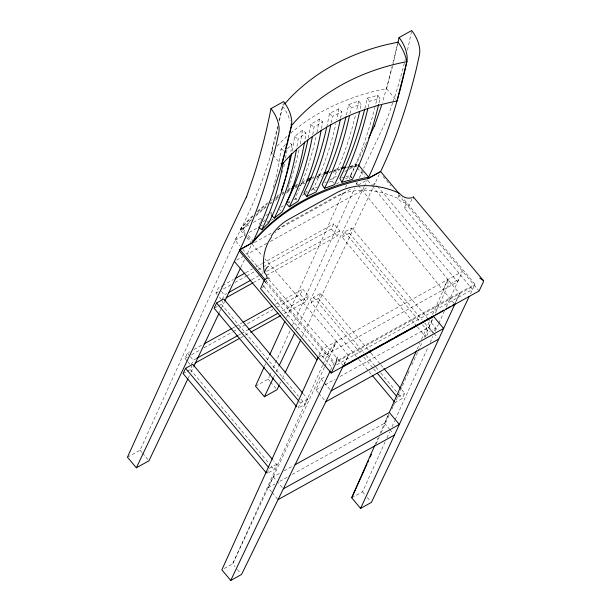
<?xml version="1.0" encoding="UTF-8"?>
<svg xmlns="http://www.w3.org/2000/svg" width="611" height="611" viewBox="0 0 611 611"><rect width="100%" height="100%" fill="white"/><g stroke="black" fill="none" stroke-linecap="round" stroke-linejoin="round"><path stroke-width="0.46" stroke-dasharray="3.06 2.29" d="M279.517 120.482L283.221 103.442M398.044 42.144L392.804 65.415M272.407 154.178L271.185 152.719L277.684 126.263M279.036 120.787L282.618 106.192L284.314 104.321M290.683 133.175A253.267 202.799 25.4 0 1 386.61 88.671L391.995 66.775M392.888 63.124L397.593 43.969M278.081 126.752C269.367 166.536 254.191 204.326 235.136 240.245L239.902 245.92M392.575 66.316L382.402 102.732M392.682 102.869L387.389 118.213L363.644 168.308M392.995 101.968L394.232 98.363A1085.625 564.32 61 0 0 405.269 59.382M375.009 444.907L378.064 437.972M379.973 433.634L388.565 414.136L384.54 423.217L288.942 476.259M417.237 349.049L419.91 342.97M421.445 339.495L429.861 320.378M432.542 314.291L447.855 279.54L373.329 187.256M340.006 376.529L428.846 327.229L432.863 318.148M127.455 457.204L140.079 450.2L236.381 237.633M264.54 366.195L265.724 363.598M267.297 360.123L269.26 355.793M286.551 317.621L343.917 190.983M345.49 187.516L346.666 184.912M349.423 178.84L351.806 173.577M255.505 386.152L268.13 379.141L269.314 376.544M269.703 375.673L271.666 371.335M273.239 367.86L290.141 330.559M292.501 325.35L354.601 188.264M356.175 184.797L357.351 182.193M359.314 177.854L362.071 171.783M322.692 365.157L232.684 563.846L223.527 568.925M323.082 364.293L328.978 351.279L336.577 341.289L265.014 258.957M376.078 443.998L379.225 437.056M381.188 432.718L389.444 414.502M391.804 409.294L392.98 406.689M393.377 405.826L395.34 401.488M398.089 395.416L404.383 381.531M404.772 380.661L407.522 374.589M407.919 373.726L409.882 369.388M411.845 365.05L417.741 352.035M418.138 351.165L422.071 342.488M424.424 337.28L433.069 318.194M435.429 312.985L448.008 285.222L447.855 279.54L459.693 293.67L455.531 302.705M351.715 497.797L362.529 491.786L385.327 441.463M386.9 437.995L389.65 431.924M392.01 426.715L394.759 420.643M395.157 419.772L428.174 346.895M430.136 342.557L432.886 336.485M435.246 331.277L438.393 324.334M438.782 323.471L444.289 311.32M446.251 306.982L458.83 279.219L448.008 285.222M324.487 367.188L232.684 563.846L235.052 566.672M324.892 366.325L336.577 341.289L348.423 355.419L344.237 364.24M271.666 491.977L268.16 487.792L273.293 476.847L279.968 473.143M318.262 392.667L315.925 389.887L321.058 378.942L326.06 376.162M251.266 219.7A253.267 202.799 25.4 0 0 242.895 228.865L242.223 230.278A253.267 202.799 25.4 0 1 251.228 220.479M187.279 361.208L184.912 358.374L187.394 353.15L189.884 351.768M217.119 294.464L215.935 293.051L218.417 287.827L221.732 285.986M191.19 364.698L193.32 360.215L196.643 358.374M222.205 299.375L224.336 294.892L226.826 293.509M187.096 371.32L190.304 369.54L192.075 365.806M218.119 305.996L221.327 304.217L222.74 301.231M188.173 378.232L189.395 375.65M191.029 372.206L193.481 367.051M219.616 312L220.846 309.426M221.251 308.563L224.52 301.681M240.856 267.274L244.53 259.538M246.615 237.564L251.946 243.926L246.981 254.375L262.539 272.277M262.47 287.567A8.539 6.836 25.4 0 0 263.226 286.803L266.304 280.693A8.539 6.836 25.4 0 0 266.717 279.723M345.582 178.954L350.561 176.189L365.05 145.678M365.454 144.822L366.669 142.271M277.089 307.226L300.337 294.326L302.819 289.102L308.738 296.167L306.264 301.391L283.84 313.833M263.265 266.786L331.353 229.003L333.835 223.779L339.762 230.843L337.28 236.067L265.861 275.698M273.781 376.964L274.599 375.246M276.233 371.809L278.685 366.646M296.243 329.657L363.935 187.111M364.316 186.302L367.371 179.871M356.434 356.541L311.136 302.491L313.619 297.259L320.836 293.257L368.578 350.233M416.839 326.274L342.16 237.167L344.642 231.936L351.852 227.934L427.142 317.773M311.136 302.491L318.354 298.481L320.836 293.257M342.16 237.167L349.37 233.158L351.852 227.934M279.464 384.579L280.686 382.005M282.32 378.56L284.772 373.397M302.338 336.417L379.232 174.479M318.904 355.717L321.882 349.446L462.55 271.383L457.586 281.831L320.996 357.626M307.669 399.059L300.452 403.061L297.969 408.285L305.187 404.283L307.669 399.059L303.384 393.942M336.737 364.79L472.532 289.431L404.352 208.076L406.536 202.875A8.539 6.836 25.4 0 1 399.395 200.232L397.761 198.323L399.617 194.405M276.646 464.383L269.436 468.385L266.954 473.609L274.163 469.607L276.646 464.383L273.591 460.732M335.76 356.687L331.613 351.737L336.577 341.289M330.635 370.083L334.339 362.27L266.159 280.907M411.967 199.133L408.415 206.61A8.539 6.836 25.4 0 1 405.276 207.977L404.352 208.076M454.141 303.415L442.891 289.988L447.855 279.54M397.486 397.326L395.004 402.557L402.214 398.555L404.696 393.324L401.022 388.94M426.73 335.737L428.502 332.002L435.712 328L429.594 320.699M435.712 328L433.23 333.224L424.66 323.005M455.508 302.491L459.693 293.67M470.485 293.746L475.014 284.207L402.565 197.758M343.993 364.492L348.423 355.419M273.27 187.546A554.154 318.316 45.7 0 0 281.029 149L285.52 144.601M287.407 148.809L291.905 144.41L288.094 142.096M263.249 221.732L265.174 219.845M292.18 150.894A554.154 309.12 51.4 0 0 294.555 136.574L302.392 130.326L305.958 132.862A558.668 311.633 51.4 0 1 304.843 140.125M297.007 146.373A558.668 311.633 51.4 0 0 298.122 139.109L305.958 132.862M308.28 138.094A554.154 296.19 57.7 0 0 310.755 124.468L319.37 119.015L322.639 121.765A558.668 298.603 57.7 0 1 321.371 129.127M312.748 134.58A558.668 298.603 57.7 0 0 314.016 127.218L322.639 121.765M287.063 202.951L290.981 200.469M246.019 236.854L240.1 229.789L250.067 224.26M253.389 222.419L261.691 217.814M265.846 215.507L269.161 213.667M269.993 213.201L271.658 212.284M280.793 207.213L283.283 205.831M288.262 203.066L289.927 202.142M294.074 199.843L298.229 197.536M302.376 195.23L304.874 193.847M305.699 193.389L307.364 192.465M310.686 190.624L317.33 186.935M324.8 182.788L326.465 181.872M329.78 180.024L336.424 176.342M344.726 171.729L348.049 169.889M348.881 169.43L355.526 165.741L356.709 167.154M235.136 240.245L245.103 234.716M249.257 232.409L260.049 226.421M260.882 225.955L262.539 225.039M267.526 222.274L270.016 220.892M270.841 220.426L273.338 219.044M336.447 184.026L339.769 182.185M254.436 242.544L271.047 233.326M277.684 229.637L351.592 188.631M358.237 184.942L366.539 180.337M236.724 260.065L243.041 256.567M266.908 243.315L246.981 254.375L242.85 249.448M270.23 241.475L367.929 187.264M372.664 184.637L375.032 183.323L376.865 185.507M222.564 285.528L233.364 279.533M245.813 272.621L252.458 268.939M255.78 267.091L261.592 263.868M262.425 263.41L333.835 223.779M215.935 293.051L218.425 291.668M223.405 288.904L231.706 284.298M235.029 282.458L245.828 276.462M246.653 276.004L254.963 271.399M258.285 269.55L262.432 267.251M251.74 279.685L259.209 275.538M260.042 275.08L263.364 273.239M266.686 271.391L339.762 230.843M253.412 282.61L260.049 278.921M214.912 307.776L217.317 306.439M194.038 349.469L202.34 344.856M233.066 327.809L234.731 326.885M235.556 326.427L242.2 322.738M275.416 304.309L302.819 289.102M184.912 358.374L187.409 356.992M191.556 354.693L199.858 350.08M204.013 347.781L232.249 332.109M233.074 331.651L237.228 329.344M238.061 328.886L272.934 309.533M238.16 335.332L240.65 333.95M241.482 333.491L247.295 330.268M282.167 310.915L308.738 296.167M240.658 337.799L249.792 332.728M183.094 373.542L186.294 371.763M318.988 356.816L328.978 351.279M338.502 359.955L475.014 284.207M337.807 361.307L474.396 285.513M315.925 389.887L320.905 387.122M325.06 384.815L335.027 379.294M398.288 396.883L404.696 393.324M284.146 470.829L292.486 466.201M268.16 487.792L274.813 484.103M279.8 481.338L288.109 476.725M326.717 127.195A554.154 279.151 64.2 0 0 329.505 113.394L338.891 108.85L341.793 111.798A558.668 281.427 64.2 0 1 340.541 118.335M331.154 122.88A558.668 281.427 64.2 0 0 332.407 116.342L341.793 111.798M305.714 192.114L307.425 191.281M311.686 189.219L313.397 188.394A554.154 279.151 64.2 0 0 335.905 123.552M346.414 114.937A554.154 260.775 69.9 0 0 348.644 104.664L358.649 101.006L361.2 104.099A558.668 262.906 69.9 0 1 359.963 109.98M349.958 113.631A558.668 262.906 69.9 0 0 351.195 107.757L361.2 104.099M328.817 182.193L332.147 180.978A554.154 260.775 69.9 0 0 355.335 115.846M364.874 108.468A554.154 242.292 74.9 0 0 367.326 98.127L377.804 95.293L380.027 98.493A558.668 244.27 74.9 0 1 378.851 103.572M368.173 107.246A558.668 244.27 74.9 0 0 369.54 101.327L380.027 98.493M341.61 177.923L345.108 176.984M345.979 176.747L350.347 175.563A554.154 242.292 74.9 0 0 374.887 107.483M397.761 198.323C382.478 191.212 364.904 188.196 348.308 191.946A63.88 51.156 25.4 0 0 334.232 197.3L286.322 223.886A63.88 51.156 25.4 0 0 275.065 232.6M281.022 149L284.069 150.856M294.555 136.574L298.122 139.109M267.351 221.602L268.802 222.778M310.747 124.468L314.016 127.218M279.448 209.329L280.8 210.589M329.497 113.394L332.407 116.342M296.74 200.011L294.899 197.995A554.154 296.19 57.7 0 0 316.345 135.306M251.946 243.926L262.524 256.093M268.764 279.433L331.613 351.737M386.61 88.671L395.752 99.578M383.044 176.503L390.971 185.965M398.288 194.695L479.1 290.966M377.476 186.24L457.586 281.831M357.145 165.634L356.144 164.435A253.267 202.799 25.4 0 0 351.646 165.337M361.3 170.584L364.95 174.937M357.305 167.857L364.408 176.342M350.561 176.189L351.783 177.648M355.915 182.574L357.679 184.69M358.275 185.393L442.891 289.988M428.846 327.229L433.505 332.796M434.085 333.491L437.583 337.662M349.37 233.158L422.216 320.08M344.642 231.936L419.933 321.776M422.377 324.701L428.502 332.002M417.45 327.007L426.02 337.234M273.018 154.904L280.327 163.633M331.353 229.003L337.28 236.067M371.03 353.15L380.21 364.11M380.821 364.836L383.273 367.761M318.354 298.481L363.652 352.532M366.096 355.457L375.284 366.417M375.895 367.142L380.179 372.259M380.79 372.985L397.929 393.438M398.54 394.171L402.214 398.555M313.619 297.259L361.368 354.235M363.812 357.152L373 368.112M373.611 368.845L376.055 371.763M358.886 359.459L371.74 374.803M300.337 294.326L306.264 301.391M242.895 228.865L245.935 232.493M248.371 235.395L253.237 241.2M245.263 233.906L240.719 228.483A253.267 202.799 25.4 0 1 253.55 214.942M247.699 236.808L251.35 241.169M338.127 359.512L343.458 365.867M384.54 423.217L389.215 428.785M389.795 429.48L393.285 433.65M265.541 282.213L333.721 363.576M263.677 286.131L331.865 367.494M321.058 378.942L329.917 389.513M318.843 393.362L324.67 400.32M221.373 291.363L224.336 294.892M219.486 297.297L221.854 300.123M221.327 304.217L298.451 396.249M300.902 399.174L305.187 404.283M299.23 401.603L300.452 403.061M268.13 379.141L269.909 381.264M270.497 381.967L275.828 388.329M362.529 491.786L364.904 494.612M367.272 497.446L370.228 500.974M187.394 353.15L189.761 355.976M190.357 356.687L193.32 360.215M187.875 361.911L190.838 365.447M190.304 369.54L268.657 463.031M271.108 465.956L274.163 469.607M273.293 476.847L276.248 480.376M276.836 481.078L282.74 488.128M272.246 492.672L277.486 498.927M140.079 450.2L141.859 452.316M142.455 453.026L148.374 460.091M237.419 569.498L240.383 573.034M348.644 104.664L351.195 107.757M367.967 180.612L372.733 186.515M313.397 188.394L315.559 191.251M367.326 98.127L369.54 101.327M332.147 180.978L333.553 183.208M350.347 175.563L351.546 177.862M411.486 31.459A1085.625 564.32 61 0 1 407.216 51.232M302.392 130.326A554.154 309.12 51.4 0 1 300.016 144.647M298.962 149.886A554.154 309.12 51.4 0 1 289.415 183.842M289.133 184.629A554.154 309.12 51.4 0 1 287.804 188.196M271.765 213.292A554.154 309.12 51.4 0 1 270.94 214.942M240.1 229.789A253.267 202.799 25.4 0 1 252.931 216.248M257.559 212.017A253.267 202.799 25.4 0 1 267.335 203.998M275.469 198.132A253.267 202.799 25.4 0 1 278.524 196.093M282.412 193.626A253.267 202.799 25.4 0 1 283.985 192.656M287.178 190.769A253.267 202.799 25.4 0 1 290.408 188.936M295.35 186.286A253.267 202.799 25.4 0 1 297.015 185.431M301.238 183.353A253.267 202.799 25.4 0 1 305.523 181.36M312.381 178.42A253.267 202.799 25.4 0 1 314.016 177.763M317.315 176.48A253.267 202.799 25.4 0 1 321.478 174.945M329.1 172.386A253.267 202.799 25.4 0 1 330.811 171.851M332.537 171.332A253.267 202.799 25.4 0 1 339.495 169.377M350.126 166.834A253.267 202.799 25.4 0 1 355.526 165.741M257.514 211.307A253.267 202.799 25.4 0 1 267.954 202.692M270.872 200.515A253.267 202.799 25.4 0 1 272.346 199.446M276.852 196.314A253.267 202.799 25.4 0 1 281.465 193.297M282.251 192.801A253.267 202.799 25.4 0 1 283.817 191.831M287.796 189.463A253.267 202.799 25.4 0 1 291.035 187.623M295.968 184.98A253.267 202.799 25.4 0 1 297.641 184.117M301.857 182.047A253.267 202.799 25.4 0 1 305.279 180.444M312.183 177.45A253.267 202.799 25.4 0 1 313.817 176.785M317.934 175.174A253.267 202.799 25.4 0 1 322.096 173.639M334.881 169.522A253.267 202.799 25.4 0 1 340.991 167.842M282.618 106.192A27.923 14.519 61 0 1 290.126 120.764M271.185 152.719A253.267 202.799 25.4 0 1 273.507 150.046M277.096 146.121A253.267 202.799 25.4 0 1 287.98 135.543M255.704 216.126A253.267 202.799 25.4 0 1 266.602 206.717M270.184 203.937A253.267 202.799 25.4 0 1 271.643 202.852M274.591 200.706A253.267 202.799 25.4 0 1 278.356 198.109M286.108 193.145A253.267 202.799 25.4 0 1 289.301 191.258M294.991 188.081A253.267 202.799 25.4 0 1 297.473 186.775M298.305 186.34A253.267 202.799 25.4 0 1 305.065 183.033M316.139 178.252A253.267 202.799 25.4 0 1 321.928 176.037M332.942 172.34A253.267 202.799 25.4 0 1 338.998 170.576M349.568 167.918A253.267 202.799 25.4 0 1 356.748 166.406M256.376 214.713A253.267 202.799 25.4 0 1 265.861 206.434M270.131 203.073A253.267 202.799 25.4 0 1 271.582 201.981M276.012 198.766A253.267 202.799 25.4 0 1 279.028 196.696M282.091 194.672A253.267 202.799 25.4 0 1 283.641 193.679M286.78 191.732A253.267 202.799 25.4 0 1 289.973 189.845M295.663 186.668A253.267 202.799 25.4 0 1 297.313 185.79M300.65 184.079A253.267 202.799 25.4 0 1 304.881 182.025M316.811 176.839A253.267 202.799 25.4 0 1 322.6 174.624M329.337 172.287A253.267 202.799 25.4 0 1 332.751 171.195M333.614 170.927A253.267 202.799 25.4 0 1 339.663 169.163M346.689 167.338A253.267 202.799 25.4 0 1 349.347 166.704M350.24 166.505A253.267 202.799 25.4 0 1 357.42 164.993M262.088 218.394A554.154 318.316 45.7 0 1 260.935 220.922M260.538 221.762A554.154 318.316 45.7 0 1 258.109 226.75M286.964 150.1A554.154 318.316 45.7 0 1 285.467 158.807M284.443 163.954A554.154 318.316 45.7 0 1 283.321 169.033M282.924 170.713A554.154 318.316 45.7 0 1 282.519 172.386M291.905 144.41A558.668 320.912 45.7 0 1 290.905 151.574M319.377 119.015A554.154 296.19 57.7 0 1 316.719 133.534M338.891 108.85A554.154 279.151 64.2 0 1 336.692 119.939M358.649 101.006A554.154 260.775 69.9 0 1 356.419 111.278M377.804 95.293A554.154 242.292 74.9 0 1 375.123 106.558"/><path stroke-width="0.92" d="M399.838 193.832L399.854 193.496C380.241 184.301 355.976 182.093 336.508 192.824L288.606 219.41C281.526 223.351 275.538 229.148 271.345 236.083M337.234 357.259L335.905 363.018L331.215 373.031L260.523 288.675C263.058 285.116 263.226 277.096 269.321 278.15M291.065 124.094A27.923 14.519 61 0 1 291.424 125.729C282.855 165.971 270.062 205.372 252.587 242.643L239.963 249.655L239.321 250.93L264.93 281.488M398.914 193.397L380.615 171.561L368.013 178.595C385.488 141.317 398.273 101.922 406.85 61.673A27.923 14.519 61 0 0 398.044 42.144L399.044 37.554L411.669 30.55A21.255 11.044 61 0 1 419.474 54.669L416.954 66.255A1085.625 564.32 61 0 1 380.638 171.592L368.013 178.595A253.267 202.799 25.4 0 0 252.587 242.643L239.94 249.624L136.337 467.805L127.455 457.204L223.756 244.637L246.722 196.276M285.222 150.443L281.549 165.085A253.267 202.799 25.4 0 1 396.974 101.036L406.85 61.673A21.255 11.044 61 0 0 399.044 37.554M285.681 148.61L287.063 143.119M287.521 141.286L291.424 125.729A21.255 11.044 61 0 0 283.619 101.609L270.994 108.613A1085.625 564.32 61 0 1 253.565 176.419L246.294 197.513M374.337 126.454L381.608 105.367M469.263 296.327L371.419 502.387L360.597 508.39L351.715 497.797L374.627 445.77M294.991 464.811L389.291 412.478L416.465 350.79M430.633 318.637L431.397 316.903M264.151 367.066L255.505 386.152L264.387 396.745L277.012 389.742L279.059 385.442M269.65 354.922L284.978 321.096M351.715 497.797L367.043 463.955M367.83 462.222L368.616 460.488M370.182 457.013L371.366 454.408M360.597 508.39L455.134 303.56M272.361 459.266L192.786 364.316L185.576 368.318L183.094 373.542L266.343 472.883M302.766 393.217L223.802 298.993L216.592 302.995L214.11 308.219L296.747 406.827M187.76 379.087L148.962 460.801L136.337 467.805M193.893 366.188L219.212 312.863M224.924 300.818L240.444 268.137M252.587 242.643L253.26 241.23A253.267 202.799 25.4 0 1 368.685 177.182L358.321 164.817M266.961 277.593A8.539 6.836 25.4 0 0 265.884 274.316L264.296 272.384L266.633 267.748L268.344 266.289M368.693 138.002L374.764 125.217M264.387 396.745L273.377 377.827M279.09 365.783L294.609 333.102M368.013 178.595L368.685 177.182M285.184 372.542L300.704 339.853M234.357 261.378L316.918 359.894L318.155 357.282L221.862 569.849L230.744 580.45L330.223 370.946M343.581 365.347L241.566 574.447L230.744 580.45M412.753 197.468L413.319 196.933L483.186 280.304L483.446 281.816L479.1 290.966L331.215 373.031M271.551 236.923C264.151 247.004 262.02 260.233 264.296 272.384M284.879 103.702L289.751 98.302A253.267 202.799 25.4 0 1 386.412 44.664L398.044 42.144M258.827 227.338L261.737 229.683L268.802 222.778A558.668 320.912 45.7 0 0 290.34 155.11M271.62 215.568L274.324 218.089L282.152 211.849A558.668 311.633 51.4 0 0 304.538 141.928M307.913 139.873A554.154 296.19 57.7 0 1 286.276 203.448L289.347 206.808L297.969 201.355A558.668 298.603 57.7 0 0 321.203 130.044M235.021 278.616L244.988 273.086M228.491 292.593L250.907 280.151M226.009 297.817L252.58 283.069M204.005 343.94L232.233 328.267M243.033 322.28L272.094 306.149M196.643 358.374L237.328 335.798M248.119 329.803L278.02 313.214M194.985 363.14L239.833 338.257M250.625 332.269L280.518 315.681M344.291 365.409L349.271 362.644M350.935 361.72L383.318 343.749M384.976 342.832L386.641 341.908M388.298 340.984L393.285 338.219M394.943 337.303L433.97 315.643M435.635 314.718L437.293 313.802M438.958 312.878L443.937 310.113M445.602 309.189L450.582 306.424M452.239 305.508L454.737 304.125M342.733 366.913L433.596 316.49L443.632 328.474L331.101 390.918M325.839 401.71L438.751 339.052M283.336 488.831L399.334 424.462L389.291 412.478M278.066 499.622L394.454 435.04M326.511 128.096A554.154 279.151 64.2 0 1 304.011 192.939L306.714 196.505L316.101 191.961A558.668 281.427 64.2 0 0 340.358 119.267M345.986 116.77A554.154 260.775 69.9 0 1 322.142 184.637L324.487 188.356L334.492 184.698A558.668 262.906 69.9 0 0 359.589 111.637M364.645 109.392A554.154 242.292 74.9 0 1 339.869 178.397L341.87 182.231L352.348 179.397A558.668 244.27 74.9 0 0 378.652 104.412M411.699 197.743C407.736 199.018 403.199 197.46 400.503 194.367M479.772 278.158L483.186 280.304M427.753 318.507L428.983 319.965M369.197 350.958L370.419 352.425M383.884 368.494L400.411 388.214M377.285 373.222L396.867 396.6M372.351 375.528L394.393 401.824M239.94 249.624L264.937 279.456M216.592 302.995L298.619 400.869M185.576 368.318L268.825 467.652M413.319 196.933L413.601 198.094M291.668 153.521A554.154 309.12 51.4 0 1 281.297 190.869M291.424 125.729A253.267 202.799 25.4 0 1 406.85 61.673M296.541 149.069A558.668 311.633 51.4 0 1 274.324 218.089M292.669 186.729A253.267 202.799 25.4 0 1 295.136 185.408M307.012 179.665A253.267 202.799 25.4 0 1 311.373 177.786M323.777 173.05A253.267 202.799 25.4 0 1 328.015 171.63M341.87 167.613A253.267 202.799 25.4 0 1 344.512 166.956M291.584 188.921A253.267 202.799 25.4 0 1 293.204 188.012M306.6 181.223A253.267 202.799 25.4 0 1 310.923 179.283M324.273 174.02A253.267 202.799 25.4 0 1 327.641 172.852M341.412 168.689A253.267 202.799 25.4 0 1 345.803 167.551M239.963 249.655A1085.625 564.32 61 0 0 276.287 144.318L278.799 132.732A21.255 11.044 61 0 0 270.994 108.613M283.13 162.893A558.668 320.912 45.7 0 1 261.737 229.683M312.412 136.406A558.668 298.603 57.7 0 1 289.347 206.808M330.78 124.728A558.668 281.427 64.2 0 1 306.714 196.505M349.584 115.296A558.668 262.906 69.9 0 1 324.487 188.356M367.769 108.918A558.668 244.27 74.9 0 1 341.87 182.231"/></g></svg>
